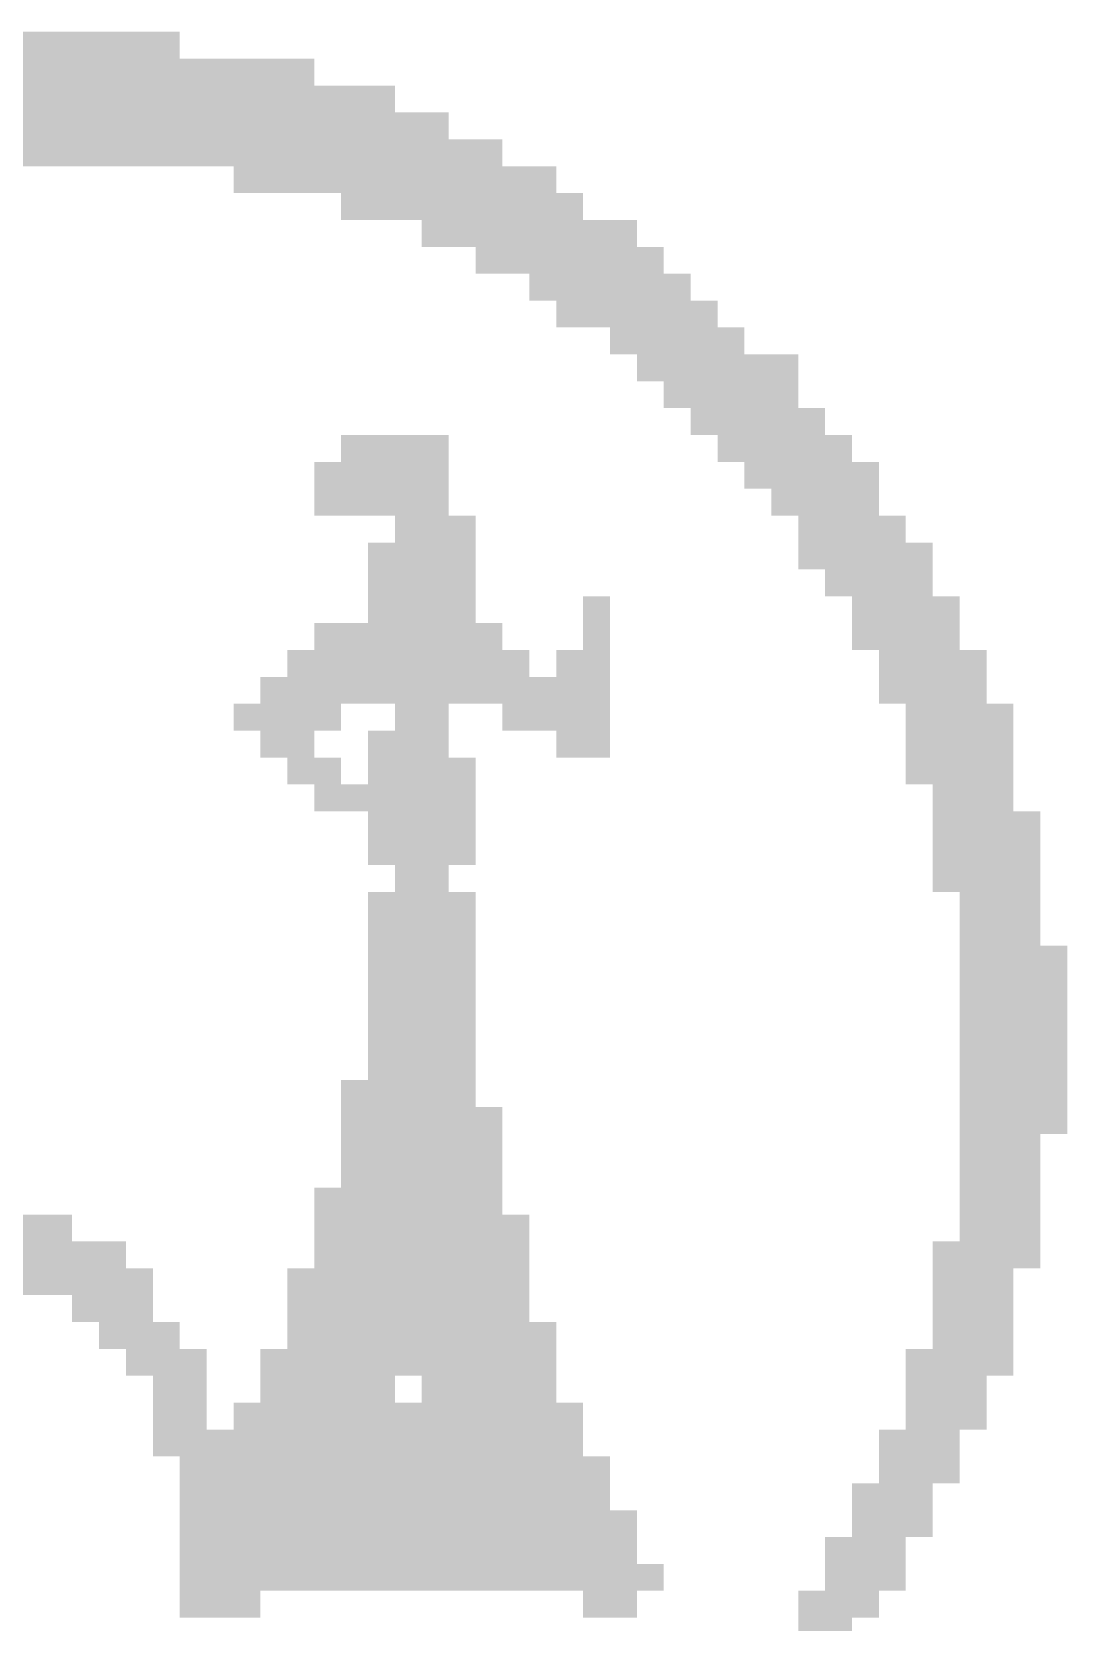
# Paper-space layout '03 Survey and Location' of a CAD drawing. Header units: millimetres. Extents: x 5 to 415, y 7 to 290.
# Drawn here: x 379.04 to 385.97, y 93.45 to 104.1 of the extents above; entities that cross this region are included whole.
import ezdxf

# ---------------------------------------------------------------- set-up
doc = ezdxf.new("R2010")
doc.units = ezdxf.units.MM
doc.layers.add('BRANDING', color=7, linetype='Continuous')

# ---------------------------------------------------------------- blocks, each defined once
blk = doc.blocks.new('SHEET_03')
at = {"layer": 'BRANDING'}
for points in [[(378.59, 104.1), (379.31, 104.1), (378.59, 103.92), (379.31, 103.92)], [(379.31, 104.1), (380.03, 104.1), (379.31, 103.92), (380.03, 103.92)], [(378.77, 103.92), (379.31, 103.92), (378.77, 103.74), (379.31, 103.74)], [(379.31, 103.92), (379.49, 103.92), (379.31, 103.74), (379.49, 103.74)], [(379.49, 103.92), (380.39, 103.92), (379.49, 103.74), (380.39, 103.74)], [(380.39, 103.92), (380.93, 103.92), (380.39, 103.74), (380.93, 103.74)], [(378.95, 103.74), (379.31, 103.74), (378.95, 103.56), (379.31, 103.56)], [(379.31, 103.74), (379.49, 103.74), (379.31, 103.56), (379.49, 103.56)], [(379.49, 103.74), (381.11, 103.74), (379.49, 103.56), (381.11, 103.56)], [(381.11, 103.74), (381.47, 103.74), (381.11, 103.56), (381.47, 103.56)], [(378.77, 103.56), (379.85, 103.56), (378.77, 103.38), (379.85, 103.38)], [(379.85, 103.56), (380.39, 103.56), (379.85, 103.38), (380.39, 103.38)], [(380.39, 103.56), (381.65, 103.56), (380.39, 103.38), (381.65, 103.38)], [(381.65, 103.56), (381.83, 103.56), (381.65, 103.38), (381.83, 103.38)], [(378.95, 103.38), (379.13, 103.38), (378.95, 103.2), (379.13, 103.2)], [(379.13, 103.38), (379.31, 103.38), (379.13, 103.2), (379.31, 103.2)], [(379.31, 103.38), (379.85, 103.38), (379.31, 103.2), (379.85, 103.2)], [(379.85, 103.38), (380.21, 103.38), (379.85, 103.2), (380.21, 103.2)], [(380.21, 103.38), (380.57, 103.38), (380.21, 103.2), (380.57, 103.2)], [(380.57, 103.38), (381.11, 103.38), (380.57, 103.2), (381.11, 103.2)], [(381.11, 103.38), (382.01, 103.38), (381.11, 103.2), (382.01, 103.2)], [(382.01, 103.38), (382.19, 103.38), (382.01, 103.2), (382.19, 103.2)], [(380.39, 103.2), (380.57, 103.2), (380.39, 103.02), (380.57, 103.02)], [(380.57, 103.2), (380.75, 103.2), (380.57, 103.02), (380.75, 103.02)], [(380.75, 103.2), (381.65, 103.2), (380.75, 103.02), (381.65, 103.02)], [(381.65, 103.2), (382.37, 103.2), (381.65, 103.02), (382.37, 103.02)], [(382.37, 103.2), (382.55, 103.2), (382.37, 103.02), (382.55, 103.02)], [(381.11, 103.02), (381.29, 103.02), (381.11, 102.84), (381.29, 102.84)], [(381.29, 103.02), (381.47, 103.02), (381.29, 102.84), (381.47, 102.84)], [(381.47, 103.02), (381.83, 103.02), (381.47, 102.84), (381.83, 102.84)], [(381.83, 103.02), (382.01, 103.02), (381.83, 102.84), (382.01, 102.84)], [(382.01, 103.02), (382.73, 103.02), (382.01, 102.84), (382.73, 102.84)], [(381.65, 102.84), (381.83, 102.84), (381.65, 102.66), (381.83, 102.66)], [(381.83, 102.84), (382.37, 102.84), (381.83, 102.66), (382.37, 102.66)], [(382.37, 102.84), (382.91, 102.84), (382.37, 102.66), (382.91, 102.66)], [(382.91, 102.84), (383.09, 102.84), (382.91, 102.66), (383.09, 102.66)], [(382.01, 102.66), (382.19, 102.66), (382.01, 102.48), (382.19, 102.48)], [(382.19, 102.66), (382.55, 102.66), (382.19, 102.48), (382.55, 102.48)], [(382.55, 102.66), (383.09, 102.66), (382.55, 102.48), (383.09, 102.48)], [(383.09, 102.66), (383.27, 102.66), (383.09, 102.48), (383.27, 102.48)], [(382.37, 102.48), (382.55, 102.48), (382.37, 102.3), (382.55, 102.3)], [(382.55, 102.48), (382.91, 102.48), (382.55, 102.3), (382.91, 102.3)], [(382.91, 102.48), (383.45, 102.48), (382.91, 102.3), (383.45, 102.3)], [(382.55, 102.3), (382.73, 102.3), (382.55, 102.12), (382.73, 102.12)], [(382.73, 102.3), (383.09, 102.3), (382.73, 102.12), (383.09, 102.12)], [(383.09, 102.3), (383.63, 102.3), (383.09, 102.12), (383.63, 102.12)], [(382.91, 102.12), (383.27, 102.12), (382.91, 101.94), (383.27, 101.94)], [(383.27, 102.12), (383.81, 102.12), (383.27, 101.94), (383.81, 101.94)], [(383.09, 101.94), (383.27, 101.94), (383.09, 101.76), (383.27, 101.76)], [(383.27, 101.94), (383.45, 101.94), (383.27, 101.76), (383.45, 101.76)], [(383.45, 101.94), (383.99, 101.94), (383.45, 101.76), (383.99, 101.76)], [(383.99, 101.94), (384.17, 101.94), (383.99, 101.76), (384.17, 101.76)], [(383.27, 101.76), (383.45, 101.76), (383.27, 101.58), (383.45, 101.58)], [(383.45, 101.76), (383.63, 101.76), (383.45, 101.58), (383.63, 101.58)], [(383.63, 101.76), (384.17, 101.76), (383.63, 101.58), (384.17, 101.58)], [(383.45, 101.58), (383.63, 101.58), (383.45, 101.4), (383.63, 101.4)], [(383.63, 101.58), (383.81, 101.58), (383.63, 101.4), (383.81, 101.4)], [(383.81, 101.58), (384.35, 101.58), (383.81, 101.4), (384.35, 101.4)], [(381.11, 101.4), (381.29, 101.4), (381.11, 101.22), (381.29, 101.22)], [(381.29, 101.4), (381.83, 101.4), (381.29, 101.22), (381.83, 101.22)], [(383.63, 101.4), (383.81, 101.4), (383.63, 101.22), (383.81, 101.22)], [(383.81, 101.4), (383.99, 101.4), (383.81, 101.22), (383.99, 101.22)], [(383.99, 101.4), (384.35, 101.4), (383.99, 101.22), (384.35, 101.22)], [(384.35, 101.4), (384.53, 101.4), (384.35, 101.22), (384.53, 101.22)], [(380.93, 101.22), (381.29, 101.22), (380.93, 101.04), (381.29, 101.04)], [(381.29, 101.22), (381.65, 101.22), (381.29, 101.04), (381.65, 101.04)], [(381.65, 101.22), (381.83, 101.22), (381.65, 101.04), (381.83, 101.04)], [(383.81, 101.22), (383.99, 101.22), (383.81, 101.04), (383.99, 101.04)], [(383.99, 101.22), (384.17, 101.22), (383.99, 101.04), (384.17, 101.04)], [(384.17, 101.22), (384.53, 101.22), (384.17, 101.04), (384.53, 101.04)], [(384.53, 101.22), (384.71, 101.22), (384.53, 101.04), (384.71, 101.04)], [(380.93, 101.04), (381.47, 101.04), (380.93, 100.86), (381.47, 100.86)], [(381.47, 101.04), (381.65, 101.04), (381.47, 100.86), (381.65, 100.86)], [(381.65, 101.04), (381.83, 101.04), (381.65, 100.86), (381.83, 100.86)], [(383.99, 101.04), (384.17, 101.04), (383.99, 100.86), (384.17, 100.86)], [(384.17, 101.04), (384.35, 101.04), (384.17, 100.86), (384.35, 100.86)], [(384.35, 101.04), (384.71, 101.04), (384.35, 100.86), (384.71, 100.86)], [(381.47, 100.86), (381.65, 100.86), (381.47, 100.68), (381.65, 100.68)], [(381.65, 100.86), (381.83, 100.86), (381.65, 100.68), (381.83, 100.68)], [(381.83, 100.86), (382.01, 100.86), (381.83, 100.68), (382.01, 100.68)], [(384.17, 100.86), (384.35, 100.86), (384.17, 100.68), (384.35, 100.68)], [(384.35, 100.86), (384.89, 100.86), (384.35, 100.68), (384.89, 100.68)], [(381.29, 100.68), (381.47, 100.68), (381.29, 100.5), (381.47, 100.5)], [(381.47, 100.68), (381.83, 100.68), (381.47, 100.5), (381.83, 100.5)], [(381.83, 100.68), (382.01, 100.68), (381.83, 100.5), (382.01, 100.5)], [(384.17, 100.68), (384.35, 100.68), (384.17, 100.5), (384.35, 100.5)], [(384.35, 100.68), (384.53, 100.68), (384.35, 100.5), (384.53, 100.5)], [(384.53, 100.68), (384.89, 100.68), (384.53, 100.5), (384.89, 100.5)], [(384.89, 100.68), (385.07, 100.68), (384.89, 100.5), (385.07, 100.5)], [(381.29, 100.5), (381.47, 100.5), (381.29, 100.32), (381.47, 100.32)], [(381.47, 100.5), (381.83, 100.5), (381.47, 100.32), (381.83, 100.32)], [(381.83, 100.5), (382.01, 100.5), (381.83, 100.32), (382.01, 100.32)], [(384.35, 100.5), (385.07, 100.5), (384.35, 100.32), (385.07, 100.32)], [(381.29, 100.32), (381.47, 100.32), (381.29, 100.14), (381.47, 100.14)], [(381.47, 100.32), (381.83, 100.32), (381.47, 100.14), (381.83, 100.14)], [(381.83, 100.32), (382.01, 100.32), (381.83, 100.14), (382.01, 100.14)], [(382.73, 100.32), (382.91, 100.32), (382.73, 100.14), (382.91, 100.14)], [(384.53, 100.32), (384.71, 100.32), (384.53, 100.14), (384.71, 100.14)], [(384.71, 100.32), (385.07, 100.32), (384.71, 100.14), (385.07, 100.14)], [(385.07, 100.32), (385.25, 100.32), (385.07, 100.14), (385.25, 100.14)], [(380.93, 100.14), (381.11, 100.14), (380.93, 99.96), (381.11, 99.96)], [(381.11, 100.14), (382.01, 100.14), (381.11, 99.96), (382.01, 99.96)], [(382.01, 100.14), (382.19, 100.14), (382.01, 99.96), (382.19, 99.96)], [(382.73, 100.14), (382.91, 100.14), (382.73, 99.96), (382.91, 99.96)], [(384.53, 100.14), (384.71, 100.14), (384.53, 99.96), (384.71, 99.96)], [(384.71, 100.14), (384.89, 100.14), (384.71, 99.96), (384.89, 99.96)], [(384.89, 100.14), (385.25, 100.14), (384.89, 99.96), (385.25, 99.96)], [(380.75, 99.96), (380.93, 99.96), (380.75, 99.78), (380.93, 99.78)], [(380.93, 99.96), (381.29, 99.96), (380.93, 99.78), (381.29, 99.78)], [(381.29, 99.96), (382.19, 99.96), (381.29, 99.78), (382.19, 99.78)], [(382.19, 99.96), (382.37, 99.96), (382.19, 99.78), (382.37, 99.78)], [(382.55, 99.96), (382.73, 99.96), (382.55, 99.78), (382.73, 99.78)], [(382.73, 99.96), (382.91, 99.96), (382.73, 99.78), (382.91, 99.78)], [(384.71, 99.96), (384.89, 99.96), (384.71, 99.78), (384.89, 99.78)], [(384.89, 99.96), (385.25, 99.96), (384.89, 99.78), (385.25, 99.78)], [(385.25, 99.96), (385.43, 99.96), (385.25, 99.78), (385.43, 99.78)], [(380.57, 99.78), (380.75, 99.78), (380.57, 99.6), (380.75, 99.6)], [(380.75, 99.78), (380.93, 99.78), (380.75, 99.6), (380.93, 99.6)], [(380.93, 99.78), (381.11, 99.78), (380.93, 99.6), (381.11, 99.6)], [(381.11, 99.78), (381.47, 99.78), (381.11, 99.6), (381.47, 99.6)], [(381.47, 99.78), (381.65, 99.78), (381.47, 99.6), (381.65, 99.6)], [(381.65, 99.78), (382.01, 99.78), (381.65, 99.6), (382.01, 99.6)], [(382.01, 99.78), (382.55, 99.78), (382.01, 99.6), (382.55, 99.6)], [(382.55, 99.78), (382.91, 99.78), (382.55, 99.6), (382.91, 99.6)], [(384.71, 99.78), (385.43, 99.78), (384.71, 99.6), (385.43, 99.6)], [(380.39, 99.6), (380.57, 99.6), (380.39, 99.42), (380.57, 99.42)], [(380.57, 99.6), (380.93, 99.6), (380.57, 99.42), (380.93, 99.42)], [(380.93, 99.6), (381.11, 99.6), (380.93, 99.42), (381.11, 99.42)], [(381.47, 99.6), (381.83, 99.6), (381.47, 99.42), (381.83, 99.42)], [(382.19, 99.6), (382.37, 99.6), (382.19, 99.42), (382.37, 99.42)], [(382.37, 99.6), (382.73, 99.6), (382.37, 99.42), (382.73, 99.42)], [(382.73, 99.6), (382.91, 99.6), (382.73, 99.42), (382.91, 99.42)], [(384.89, 99.6), (385.43, 99.6), (384.89, 99.42), (385.43, 99.42)], [(385.43, 99.6), (385.61, 99.6), (385.43, 99.42), (385.61, 99.42)], [(380.57, 99.42), (380.93, 99.42), (380.57, 99.24), (380.93, 99.24)], [(381.29, 99.42), (381.47, 99.42), (381.29, 99.24), (381.47, 99.24)], [(381.47, 99.42), (381.83, 99.42), (381.47, 99.24), (381.83, 99.24)], [(382.55, 99.42), (382.91, 99.42), (382.55, 99.24), (382.91, 99.24)], [(384.89, 99.42), (385.43, 99.42), (384.89, 99.24), (385.43, 99.24)], [(385.43, 99.42), (385.61, 99.42), (385.43, 99.24), (385.61, 99.24)], [(380.75, 99.24), (381.11, 99.24), (380.75, 99.06), (381.11, 99.06)], [(381.29, 99.24), (381.47, 99.24), (381.29, 99.06), (381.47, 99.06)], [(381.47, 99.24), (381.83, 99.24), (381.47, 99.06), (381.83, 99.06)], [(381.83, 99.24), (382.01, 99.24), (381.83, 99.06), (382.01, 99.06)], [(384.89, 99.24), (385.07, 99.24), (384.89, 99.06), (385.07, 99.06)], [(385.07, 99.24), (385.61, 99.24), (385.07, 99.06), (385.61, 99.06)], [(380.93, 99.06), (381.11, 99.06), (380.93, 98.88), (381.11, 98.88)], [(381.11, 99.06), (381.29, 99.06), (381.11, 98.88), (381.29, 98.88)], [(381.29, 99.06), (381.83, 99.06), (381.29, 98.88), (381.83, 98.88)], [(381.83, 99.06), (382.01, 99.06), (381.83, 98.88), (382.01, 98.88)], [(385.07, 99.06), (385.25, 99.06), (385.07, 98.88), (385.25, 98.88)], [(385.25, 99.06), (385.61, 99.06), (385.25, 98.88), (385.61, 98.88)], [(381.29, 98.88), (381.65, 98.88), (381.29, 98.7), (381.65, 98.7)], [(381.65, 98.88), (381.83, 98.88), (381.65, 98.7), (381.83, 98.7)], [(381.83, 98.88), (382.01, 98.88), (381.83, 98.7), (382.01, 98.7)], [(385.07, 98.88), (385.61, 98.88), (385.07, 98.7), (385.61, 98.7)], [(385.61, 98.88), (385.79, 98.88), (385.61, 98.7), (385.79, 98.7)], [(381.29, 98.7), (381.47, 98.7), (381.29, 98.52), (381.47, 98.52)], [(381.47, 98.7), (381.83, 98.7), (381.47, 98.52), (381.83, 98.52)], [(381.83, 98.7), (382.01, 98.7), (381.83, 98.52), (382.01, 98.52)], [(385.07, 98.7), (385.79, 98.7), (385.07, 98.52), (385.79, 98.52)], [(381.47, 98.52), (381.83, 98.52), (381.47, 98.34), (381.83, 98.34)], [(385.07, 98.52), (385.25, 98.52), (385.07, 98.34), (385.25, 98.34)], [(385.25, 98.52), (385.79, 98.52), (385.25, 98.34), (385.79, 98.34)], [(381.29, 98.34), (381.47, 98.34), (381.29, 98.16), (381.47, 98.16)], [(381.47, 98.34), (381.65, 98.34), (381.47, 98.16), (381.65, 98.16)], [(381.65, 98.34), (381.83, 98.34), (381.65, 98.16), (381.83, 98.16)], [(381.83, 98.34), (382.01, 98.34), (381.83, 98.16), (382.01, 98.16)], [(385.25, 98.34), (385.61, 98.34), (385.25, 98.16), (385.61, 98.16)], [(385.61, 98.34), (385.79, 98.34), (385.61, 98.16), (385.79, 98.16)], [(381.29, 98.16), (381.47, 98.16), (381.29, 97.98), (381.47, 97.98)], [(381.47, 98.16), (381.65, 98.16), (381.47, 97.98), (381.65, 97.98)], [(381.65, 98.16), (381.83, 98.16), (381.65, 97.98), (381.83, 97.98)], [(381.83, 98.16), (382.01, 98.16), (381.83, 97.98), (382.01, 97.98)], [(385.25, 98.16), (385.79, 98.16), (385.25, 97.98), (385.79, 97.98)], [(381.29, 97.98), (381.47, 97.98), (381.29, 97.8), (381.47, 97.8)], [(381.47, 97.98), (381.65, 97.98), (381.47, 97.8), (381.65, 97.8)], [(381.65, 97.98), (381.83, 97.98), (381.65, 97.8), (381.83, 97.8)], [(381.83, 97.98), (382.01, 97.98), (381.83, 97.8), (382.01, 97.8)], [(385.25, 97.98), (385.79, 97.98), (385.25, 97.8), (385.79, 97.8)], [(385.79, 97.98), (385.97, 97.98), (385.79, 97.8), (385.97, 97.8)], [(381.29, 97.8), (381.47, 97.8), (381.29, 97.62), (381.47, 97.62)], [(381.47, 97.8), (381.65, 97.8), (381.47, 97.62), (381.65, 97.62)], [(381.65, 97.8), (381.83, 97.8), (381.65, 97.62), (381.83, 97.62)], [(381.83, 97.8), (382.01, 97.8), (381.83, 97.62), (382.01, 97.62)], [(385.25, 97.8), (385.79, 97.8), (385.25, 97.62), (385.79, 97.62)], [(385.79, 97.8), (385.97, 97.8), (385.79, 97.62), (385.97, 97.62)], [(381.29, 97.62), (381.47, 97.62), (381.29, 97.44), (381.47, 97.44)], [(381.47, 97.62), (381.65, 97.62), (381.47, 97.44), (381.65, 97.44)], [(381.65, 97.62), (381.83, 97.62), (381.65, 97.44), (381.83, 97.44)], [(381.83, 97.62), (382.01, 97.62), (381.83, 97.44), (382.01, 97.44)], [(385.25, 97.62), (385.79, 97.62), (385.25, 97.44), (385.79, 97.44)], [(385.79, 97.62), (385.97, 97.62), (385.79, 97.44), (385.97, 97.44)], [(381.29, 97.44), (381.47, 97.44), (381.29, 97.26), (381.47, 97.26)], [(381.47, 97.44), (381.65, 97.44), (381.47, 97.26), (381.65, 97.26)], [(381.65, 97.44), (381.83, 97.44), (381.65, 97.26), (381.83, 97.26)], [(381.83, 97.44), (382.01, 97.44), (381.83, 97.26), (382.01, 97.26)], [(385.25, 97.44), (385.79, 97.44), (385.25, 97.26), (385.79, 97.26)], [(385.79, 97.44), (385.97, 97.44), (385.79, 97.26), (385.97, 97.26)], [(381.29, 97.26), (381.47, 97.26), (381.29, 97.08), (381.47, 97.08)], [(381.47, 97.26), (381.65, 97.26), (381.47, 97.08), (381.65, 97.08)], [(381.65, 97.26), (381.83, 97.26), (381.65, 97.08), (381.83, 97.08)], [(381.83, 97.26), (382.01, 97.26), (381.83, 97.08), (382.01, 97.08)], [(385.25, 97.26), (385.43, 97.26), (385.25, 97.08), (385.43, 97.08)], [(385.43, 97.26), (385.79, 97.26), (385.43, 97.08), (385.79, 97.08)], [(385.79, 97.26), (385.97, 97.26), (385.79, 97.08), (385.97, 97.08)], [(381.11, 97.08), (381.29, 97.08), (381.11, 96.9), (381.29, 96.9)], [(381.29, 97.08), (381.47, 97.08), (381.29, 96.9), (381.47, 96.9)], [(381.47, 97.08), (381.83, 97.08), (381.47, 96.9), (381.83, 96.9)], [(381.83, 97.08), (382.01, 97.08), (381.83, 96.9), (382.01, 96.9)], [(385.25, 97.08), (385.79, 97.08), (385.25, 96.9), (385.79, 96.9)], [(385.79, 97.08), (385.97, 97.08), (385.79, 96.9), (385.97, 96.9)], [(381.11, 96.9), (381.29, 96.9), (381.11, 96.72), (381.29, 96.72)], [(381.29, 96.9), (381.47, 96.9), (381.29, 96.72), (381.47, 96.72)], [(381.47, 96.9), (381.65, 96.9), (381.47, 96.72), (381.65, 96.72)], [(381.65, 96.9), (381.83, 96.9), (381.65, 96.72), (381.83, 96.72)], [(381.83, 96.9), (382.01, 96.9), (381.83, 96.72), (382.01, 96.72)], [(382.01, 96.9), (382.19, 96.9), (382.01, 96.72), (382.19, 96.72)], [(385.25, 96.9), (385.61, 96.9), (385.25, 96.72), (385.61, 96.72)], [(385.61, 96.9), (385.79, 96.9), (385.61, 96.72), (385.79, 96.72)], [(385.79, 96.9), (385.97, 96.9), (385.79, 96.72), (385.97, 96.72)], [(381.11, 96.72), (381.29, 96.72), (381.11, 96.54), (381.29, 96.54)], [(381.29, 96.72), (381.83, 96.72), (381.29, 96.54), (381.83, 96.54)], [(381.83, 96.72), (382.01, 96.72), (381.83, 96.54), (382.01, 96.54)], [(382.01, 96.72), (382.19, 96.72), (382.01, 96.54), (382.19, 96.54)], [(385.25, 96.72), (385.61, 96.72), (385.25, 96.54), (385.61, 96.54)], [(385.61, 96.72), (385.79, 96.72), (385.61, 96.54), (385.79, 96.54)], [(381.11, 96.54), (381.29, 96.54), (381.11, 96.36), (381.29, 96.36)], [(381.29, 96.54), (381.65, 96.54), (381.29, 96.36), (381.65, 96.36)], [(381.65, 96.54), (381.83, 96.54), (381.65, 96.36), (381.83, 96.36)], [(381.83, 96.54), (382.01, 96.54), (381.83, 96.36), (382.01, 96.36)], [(382.01, 96.54), (382.19, 96.54), (382.01, 96.36), (382.19, 96.36)], [(385.25, 96.54), (385.61, 96.54), (385.25, 96.36), (385.61, 96.36)], [(385.61, 96.54), (385.79, 96.54), (385.61, 96.36), (385.79, 96.36)], [(380.93, 96.36), (381.11, 96.36), (380.93, 96.18), (381.11, 96.18)], [(381.11, 96.36), (381.47, 96.36), (381.11, 96.18), (381.47, 96.18)], [(381.47, 96.36), (381.65, 96.36), (381.47, 96.18), (381.65, 96.18)], [(381.65, 96.36), (381.83, 96.36), (381.65, 96.18), (381.83, 96.18)], [(381.83, 96.36), (382.01, 96.36), (381.83, 96.18), (382.01, 96.18)], [(382.01, 96.36), (382.19, 96.36), (382.01, 96.18), (382.19, 96.18)], [(385.25, 96.36), (385.79, 96.36), (385.25, 96.18), (385.79, 96.18)], [(378.95, 96.18), (379.13, 96.18), (378.95, 96), (379.13, 96)], [(379.13, 96.18), (379.31, 96.18), (379.13, 96), (379.31, 96)], [(380.93, 96.18), (381.11, 96.18), (380.93, 96), (381.11, 96)], [(381.11, 96.18), (381.29, 96.18), (381.11, 96), (381.29, 96)], [(381.29, 96.18), (381.47, 96.18), (381.29, 96), (381.47, 96)], [(381.47, 96.18), (381.65, 96.18), (381.47, 96), (381.65, 96)], [(381.65, 96.18), (381.83, 96.18), (381.65, 96), (381.83, 96)], [(381.83, 96.18), (382.01, 96.18), (381.83, 96), (382.01, 96)], [(382.01, 96.18), (382.19, 96.18), (382.01, 96), (382.19, 96)], [(382.19, 96.18), (382.37, 96.18), (382.19, 96), (382.37, 96)], [(385.25, 96.18), (385.43, 96.18), (385.25, 96), (385.43, 96)], [(385.43, 96.18), (385.61, 96.18), (385.43, 96), (385.61, 96)], [(385.61, 96.18), (385.79, 96.18), (385.61, 96), (385.79, 96)], [(378.95, 96), (379.31, 96), (378.95, 95.82), (379.31, 95.82)], [(379.31, 96), (379.49, 96), (379.31, 95.82), (379.49, 95.82)], [(379.49, 96), (379.67, 96), (379.49, 95.82), (379.67, 95.82)], [(380.93, 96), (381.29, 96), (380.93, 95.82), (381.29, 95.82)], [(381.29, 96), (381.47, 96), (381.29, 95.82), (381.47, 95.82)], [(381.47, 96), (381.65, 96), (381.47, 95.82), (381.65, 95.82)], [(381.65, 96), (381.83, 96), (381.65, 95.82), (381.83, 95.82)], [(381.83, 96), (382.01, 96), (381.83, 95.82), (382.01, 95.82)], [(382.01, 96), (382.19, 96), (382.01, 95.82), (382.19, 95.82)], [(382.19, 96), (382.37, 96), (382.19, 95.82), (382.37, 95.82)], [(385.07, 96), (385.25, 96), (385.07, 95.82), (385.25, 95.82)], [(385.25, 96), (385.43, 96), (385.25, 95.82), (385.43, 95.82)], [(385.43, 96), (385.61, 96), (385.43, 95.82), (385.61, 95.82)], [(385.61, 96), (385.79, 96), (385.61, 95.82), (385.79, 95.82)], [(377.33, 95.82), (379.13, 95.82), (377.33, 95.64), (379.13, 95.64)], [(379.13, 95.82), (379.31, 95.82), (379.13, 95.64), (379.31, 95.64)], [(379.31, 95.82), (379.49, 95.82), (379.31, 95.64), (379.49, 95.64)], [(379.49, 95.82), (379.67, 95.82), (379.49, 95.64), (379.67, 95.64)], [(379.67, 95.82), (379.85, 95.82), (379.67, 95.64), (379.85, 95.64)], [(380.75, 95.82), (380.93, 95.82), (380.75, 95.64), (380.93, 95.64)], [(380.93, 95.82), (381.11, 95.82), (380.93, 95.64), (381.11, 95.64)], [(381.11, 95.82), (381.29, 95.82), (381.11, 95.64), (381.29, 95.64)], [(381.29, 95.82), (382.01, 95.82), (381.29, 95.64), (382.01, 95.64)], [(382.01, 95.82), (382.19, 95.82), (382.01, 95.64), (382.19, 95.64)], [(382.19, 95.82), (382.37, 95.82), (382.19, 95.64), (382.37, 95.64)], [(385.07, 95.82), (385.25, 95.82), (385.07, 95.64), (385.25, 95.64)], [(385.25, 95.82), (385.43, 95.82), (385.25, 95.64), (385.43, 95.64)], [(385.43, 95.82), (385.61, 95.82), (385.43, 95.64), (385.61, 95.64)], [(379.31, 95.64), (379.49, 95.64), (379.31, 95.46), (379.49, 95.46)], [(379.49, 95.64), (379.85, 95.64), (379.49, 95.46), (379.85, 95.46)], [(380.75, 95.64), (380.93, 95.64), (380.75, 95.46), (380.93, 95.46)], [(380.93, 95.64), (381.11, 95.64), (380.93, 95.46), (381.11, 95.46)], [(381.11, 95.64), (381.29, 95.64), (381.11, 95.46), (381.29, 95.46)], [(381.29, 95.64), (381.65, 95.64), (381.29, 95.46), (381.65, 95.46)], [(381.65, 95.64), (382.19, 95.64), (381.65, 95.46), (382.19, 95.46)], [(382.19, 95.64), (382.37, 95.64), (382.19, 95.46), (382.37, 95.46)], [(385.07, 95.64), (385.61, 95.64), (385.07, 95.46), (385.61, 95.46)], [(379.49, 95.46), (379.67, 95.46), (379.49, 95.28), (379.67, 95.28)], [(379.67, 95.46), (379.85, 95.46), (379.67, 95.28), (379.85, 95.28)], [(379.85, 95.46), (380.03, 95.46), (379.85, 95.28), (380.03, 95.28)], [(380.75, 95.46), (381.47, 95.46), (380.75, 95.28), (381.47, 95.28)], [(381.47, 95.46), (381.65, 95.46), (381.47, 95.28), (381.65, 95.28)], [(381.65, 95.46), (381.83, 95.46), (381.65, 95.28), (381.83, 95.28)], [(381.83, 95.46), (382.01, 95.46), (381.83, 95.28), (382.01, 95.28)], [(382.01, 95.46), (382.19, 95.46), (382.01, 95.28), (382.19, 95.28)], [(382.19, 95.46), (382.37, 95.46), (382.19, 95.28), (382.37, 95.28)], [(382.37, 95.46), (382.55, 95.46), (382.37, 95.28), (382.55, 95.28)], [(385.07, 95.46), (385.61, 95.46), (385.07, 95.28), (385.61, 95.28)], [(379.67, 95.28), (379.85, 95.28), (379.67, 95.1), (379.85, 95.1)], [(379.85, 95.28), (380.03, 95.28), (379.85, 95.1), (380.03, 95.1)], [(380.03, 95.28), (380.21, 95.28), (380.03, 95.1), (380.21, 95.1)], [(380.57, 95.28), (380.75, 95.28), (380.57, 95.1), (380.75, 95.1)], [(380.75, 95.28), (381.29, 95.28), (380.75, 95.1), (381.29, 95.1)], [(381.29, 95.28), (381.47, 95.28), (381.29, 95.1), (381.47, 95.1)], [(381.47, 95.28), (381.83, 95.28), (381.47, 95.1), (381.83, 95.1)], [(381.83, 95.28), (382.01, 95.28), (381.83, 95.1), (382.01, 95.1)], [(382.01, 95.28), (382.19, 95.28), (382.01, 95.1), (382.19, 95.1)], [(382.19, 95.28), (382.37, 95.28), (382.19, 95.1), (382.37, 95.1)], [(382.37, 95.28), (382.55, 95.28), (382.37, 95.1), (382.55, 95.1)], [(384.89, 95.28), (385.07, 95.28), (384.89, 95.1), (385.07, 95.1)], [(385.07, 95.28), (385.25, 95.28), (385.07, 95.1), (385.25, 95.1)], [(385.25, 95.28), (385.43, 95.28), (385.25, 95.1), (385.43, 95.1)], [(385.43, 95.28), (385.61, 95.28), (385.43, 95.1), (385.61, 95.1)], [(379.85, 95.1), (380.03, 95.1), (379.85, 94.92), (380.03, 94.92)], [(380.03, 95.1), (380.21, 95.1), (380.03, 94.92), (380.21, 94.92)], [(380.57, 95.1), (380.93, 95.1), (380.57, 94.92), (380.93, 94.92)], [(380.93, 95.1), (381.29, 95.1), (380.93, 94.92), (381.29, 94.92)], [(381.29, 95.1), (381.47, 95.1), (381.29, 94.92), (381.47, 94.92)], [(381.65, 95.1), (381.83, 95.1), (381.65, 94.92), (381.83, 94.92)], [(381.83, 95.1), (382.19, 95.1), (381.83, 94.92), (382.19, 94.92)], [(382.19, 95.1), (382.37, 95.1), (382.19, 94.92), (382.37, 94.92)], [(382.37, 95.1), (382.55, 95.1), (382.37, 94.92), (382.55, 94.92)], [(384.89, 95.1), (385.07, 95.1), (384.89, 94.92), (385.07, 94.92)], [(385.07, 95.1), (385.25, 95.1), (385.07, 94.92), (385.25, 94.92)], [(385.25, 95.1), (385.43, 95.1), (385.25, 94.92), (385.43, 94.92)], [(379.85, 94.92), (380.03, 94.92), (379.85, 94.74), (380.03, 94.74)], [(380.03, 94.92), (380.21, 94.92), (380.03, 94.74), (380.21, 94.74)], [(380.39, 94.92), (380.57, 94.92), (380.39, 94.74), (380.57, 94.74)], [(380.57, 94.92), (380.75, 94.92), (380.57, 94.74), (380.75, 94.74)], [(380.75, 94.92), (380.93, 94.92), (380.75, 94.74), (380.93, 94.74)], [(380.93, 94.92), (381.29, 94.92), (380.93, 94.74), (381.29, 94.74)], [(381.29, 94.92), (381.65, 94.92), (381.29, 94.74), (381.65, 94.74)], [(381.65, 94.92), (381.83, 94.92), (381.65, 94.74), (381.83, 94.74)], [(381.83, 94.92), (382.19, 94.92), (381.83, 94.74), (382.19, 94.74)], [(382.19, 94.92), (382.37, 94.92), (382.19, 94.74), (382.37, 94.74)], [(382.37, 94.92), (382.55, 94.92), (382.37, 94.74), (382.55, 94.74)], [(382.55, 94.92), (382.73, 94.92), (382.55, 94.74), (382.73, 94.74)], [(384.89, 94.92), (385.07, 94.92), (384.89, 94.74), (385.07, 94.74)], [(385.07, 94.92), (385.25, 94.92), (385.07, 94.74), (385.25, 94.74)], [(385.25, 94.92), (385.43, 94.92), (385.25, 94.74), (385.43, 94.74)], [(379.85, 94.74), (380.03, 94.74), (379.85, 94.56), (380.03, 94.56)], [(380.03, 94.74), (380.21, 94.74), (380.03, 94.56), (380.21, 94.56)], [(380.21, 94.74), (380.39, 94.74), (380.21, 94.56), (380.39, 94.56)], [(380.39, 94.74), (380.57, 94.74), (380.39, 94.56), (380.57, 94.56)], [(380.57, 94.74), (380.75, 94.74), (380.57, 94.56), (380.75, 94.56)], [(380.75, 94.74), (380.93, 94.74), (380.75, 94.56), (380.93, 94.56)], [(380.93, 94.74), (381.83, 94.74), (380.93, 94.56), (381.83, 94.56)], [(381.83, 94.74), (382.01, 94.74), (381.83, 94.56), (382.01, 94.56)], [(382.01, 94.74), (382.37, 94.74), (382.01, 94.56), (382.37, 94.56)], [(382.37, 94.74), (382.55, 94.74), (382.37, 94.56), (382.55, 94.56)], [(382.55, 94.74), (382.73, 94.74), (382.55, 94.56), (382.73, 94.56)], [(384.71, 94.74), (384.89, 94.74), (384.71, 94.56), (384.89, 94.56)], [(384.89, 94.74), (385.07, 94.74), (384.89, 94.56), (385.07, 94.56)], [(385.07, 94.74), (385.25, 94.74), (385.07, 94.56), (385.25, 94.56)], [(380.03, 94.56), (380.21, 94.56), (380.03, 94.38), (380.21, 94.38)], [(380.21, 94.56), (380.39, 94.56), (380.21, 94.38), (380.39, 94.38)], [(380.39, 94.56), (380.93, 94.56), (380.39, 94.38), (380.93, 94.38)], [(380.93, 94.56), (381.11, 94.56), (380.93, 94.38), (381.11, 94.38)], [(381.11, 94.56), (381.29, 94.56), (381.11, 94.38), (381.29, 94.38)], [(381.29, 94.56), (381.65, 94.56), (381.29, 94.38), (381.65, 94.38)], [(381.65, 94.56), (381.83, 94.56), (381.65, 94.38), (381.83, 94.38)], [(381.83, 94.56), (382.01, 94.56), (381.83, 94.38), (382.01, 94.38)], [(382.01, 94.56), (382.19, 94.56), (382.01, 94.38), (382.19, 94.38)], [(382.19, 94.56), (382.37, 94.56), (382.19, 94.38), (382.37, 94.38)], [(382.37, 94.56), (382.55, 94.56), (382.37, 94.38), (382.55, 94.38)], [(382.55, 94.56), (382.73, 94.56), (382.55, 94.38), (382.73, 94.38)], [(382.73, 94.56), (382.91, 94.56), (382.73, 94.38), (382.91, 94.38)], [(384.71, 94.56), (384.89, 94.56), (384.71, 94.38), (384.89, 94.38)], [(384.89, 94.56), (385.07, 94.56), (384.89, 94.38), (385.07, 94.38)], [(385.07, 94.56), (385.25, 94.56), (385.07, 94.38), (385.25, 94.38)], [(380.03, 94.38), (380.21, 94.38), (380.03, 94.2), (380.21, 94.2)], [(380.21, 94.38), (380.57, 94.38), (380.21, 94.2), (380.57, 94.2)], [(380.57, 94.38), (380.75, 94.38), (380.57, 94.2), (380.75, 94.2)], [(380.75, 94.38), (380.93, 94.38), (380.75, 94.2), (380.93, 94.2)], [(380.93, 94.38), (381.11, 94.38), (380.93, 94.2), (381.11, 94.2)], [(381.11, 94.38), (381.29, 94.38), (381.11, 94.2), (381.29, 94.2)], [(381.29, 94.38), (381.47, 94.38), (381.29, 94.2), (381.47, 94.2)], [(381.47, 94.38), (382.55, 94.38), (381.47, 94.2), (382.55, 94.2)], [(382.55, 94.38), (382.91, 94.38), (382.55, 94.2), (382.91, 94.2)], [(384.53, 94.38), (384.71, 94.38), (384.53, 94.2), (384.71, 94.2)], [(384.71, 94.38), (384.89, 94.38), (384.71, 94.2), (384.89, 94.2)], [(384.89, 94.38), (385.07, 94.38), (384.89, 94.2), (385.07, 94.2)], [(380.03, 94.2), (380.21, 94.2), (380.03, 94.02), (380.21, 94.02)], [(380.21, 94.2), (380.39, 94.2), (380.21, 94.02), (380.39, 94.02)], [(380.39, 94.2), (380.57, 94.2), (380.39, 94.02), (380.57, 94.02)], [(380.57, 94.2), (380.75, 94.2), (380.57, 94.02), (380.75, 94.02)], [(380.75, 94.2), (380.93, 94.2), (380.75, 94.02), (380.93, 94.02)], [(380.93, 94.2), (381.29, 94.2), (380.93, 94.02), (381.29, 94.02)], [(381.29, 94.2), (381.47, 94.2), (381.29, 94.02), (381.47, 94.02)], [(381.47, 94.2), (381.65, 94.2), (381.47, 94.02), (381.65, 94.02)], [(381.65, 94.2), (381.83, 94.2), (381.65, 94.02), (381.83, 94.02)], [(381.83, 94.2), (382.01, 94.2), (381.83, 94.02), (382.01, 94.02)], [(382.01, 94.2), (382.19, 94.2), (382.01, 94.02), (382.19, 94.02)], [(382.19, 94.2), (382.37, 94.2), (382.19, 94.02), (382.37, 94.02)], [(382.37, 94.2), (382.55, 94.2), (382.37, 94.02), (382.55, 94.02)], [(382.55, 94.2), (382.91, 94.2), (382.55, 94.02), (382.91, 94.02)], [(382.91, 94.2), (383.09, 94.2), (382.91, 94.02), (383.09, 94.02)], [(384.53, 94.2), (384.71, 94.2), (384.53, 94.02), (384.71, 94.02)], [(384.71, 94.2), (384.89, 94.2), (384.71, 94.02), (384.89, 94.02)], [(384.89, 94.2), (385.07, 94.2), (384.89, 94.02), (385.07, 94.02)], [(380.03, 94.02), (380.21, 94.02), (380.03, 93.84), (380.21, 93.84)], [(380.21, 94.02), (380.57, 94.02), (380.21, 93.84), (380.57, 93.84)], [(380.57, 94.02), (381.47, 94.02), (380.57, 93.84), (381.47, 93.84)], [(381.47, 94.02), (381.65, 94.02), (381.47, 93.84), (381.65, 93.84)], [(381.65, 94.02), (382.73, 94.02), (381.65, 93.84), (382.73, 93.84)], [(382.73, 94.02), (383.09, 94.02), (382.73, 93.84), (383.09, 93.84)], [(384.35, 94.02), (384.53, 94.02), (384.35, 93.84), (384.53, 93.84)], [(384.53, 94.02), (384.89, 94.02), (384.53, 93.84), (384.89, 93.84)], [(380.03, 93.84), (380.21, 93.84), (380.03, 93.66), (380.21, 93.66)], [(380.21, 93.84), (380.57, 93.84), (380.21, 93.66), (380.57, 93.66)], [(380.57, 93.84), (382.55, 93.84), (380.57, 93.66), (382.55, 93.66)], [(382.55, 93.84), (383.09, 93.84), (382.55, 93.66), (383.09, 93.66)], [(383.09, 93.84), (383.27, 93.84), (383.09, 93.66), (383.27, 93.66)], [(384.35, 93.84), (384.53, 93.84), (384.35, 93.66), (384.53, 93.66)], [(384.53, 93.84), (384.71, 93.84), (384.53, 93.66), (384.71, 93.66)], [(384.71, 93.84), (384.89, 93.84), (384.71, 93.66), (384.89, 93.66)], [(380.03, 93.66), (380.21, 93.66), (380.03, 93.48), (380.21, 93.48)], [(380.21, 93.66), (380.39, 93.66), (380.21, 93.48), (380.39, 93.48)], [(380.39, 93.66), (380.57, 93.66), (380.39, 93.48), (380.57, 93.48)], [(382.73, 93.66), (382.91, 93.66), (382.73, 93.48), (382.91, 93.48)], [(382.91, 93.66), (383.09, 93.66), (382.91, 93.48), (383.09, 93.48)], [(384.17, 93.66), (384.35, 93.66), (384.17, 93.48), (384.35, 93.48)], [(384.35, 93.66), (384.53, 93.66), (384.35, 93.48), (384.53, 93.48)], [(384.53, 93.66), (384.71, 93.66), (384.53, 93.48), (384.71, 93.48)], [(384.17, 93.48), (384.53, 93.48), (384.17, 93.3), (384.53, 93.3)]]:
    blk.add_solid(points, dxfattribs=at)

psp = doc.layouts.new('03 Survey and Location')

# ---------------------------------------------------------------- block references
psp.add_blockref('SHEET_03', (0, 0))

doc.saveas('drawing.dxf')
